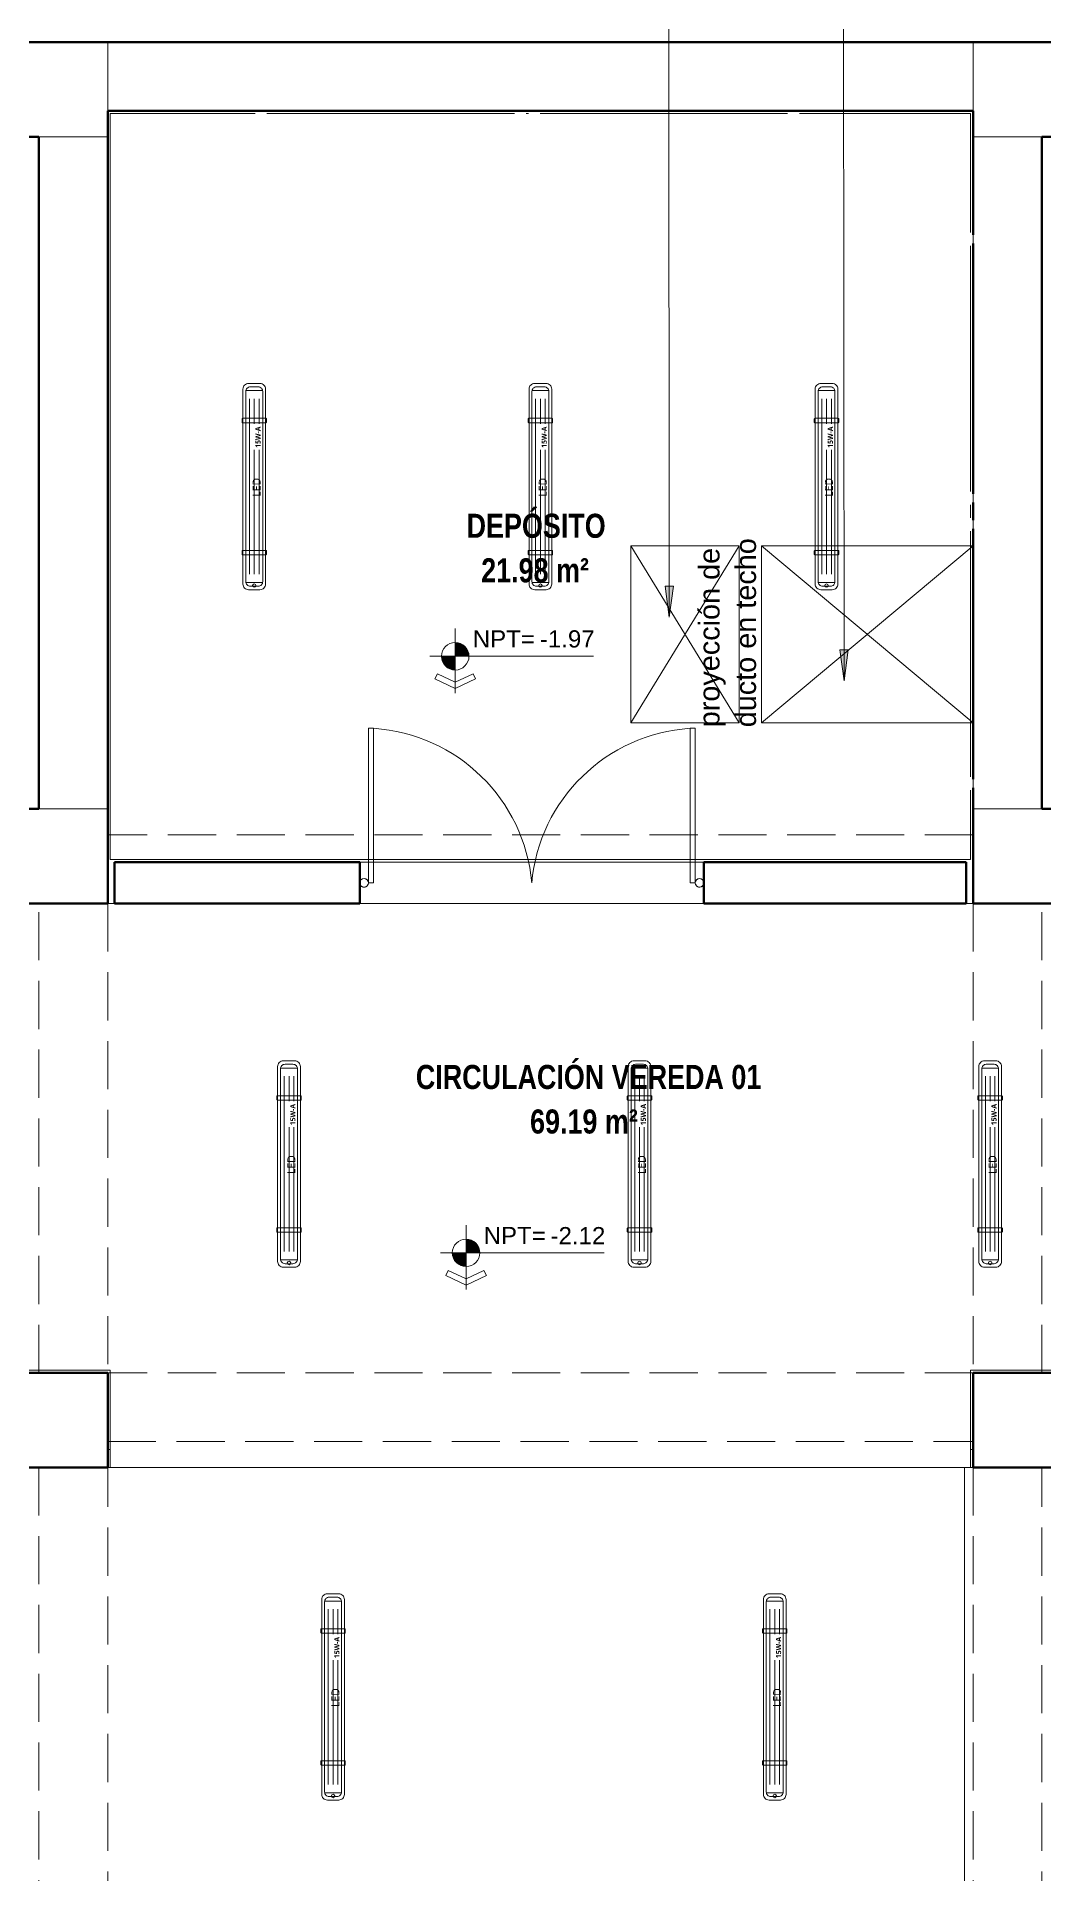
# Model space of a CAD drawing. Header units: metres. Extents: x -4 to 54.5, y -3.3 to 43.7.
# Drawn here: x 20.08 to 25.93, y 27.32 to 38.01 of the extents above; entities that cross this region are included whole.
import ezdxf

# ---------------------------------------------------------------- set-up
doc = ezdxf.new("R2010")
doc.units = ezdxf.units.M
doc.linetypes.add('Derribado', pattern=[0.4, 0.28, -0.12])
doc.layers.get('0').update_dxf_attribs({"color": 8})
for name, color, linetype, lineweight in [('A-AREA', 8, 'Continuous', 9), ('A-AREA-IDEN', 8, 'Continuous', 9), ('A-DETL', 8, 'Continuous', 9), ('A-DETL-THIN', 8, 'Continuous', 9), ('A-DOOR', 8, 'Continuous', 9), ('A-FLOR', 8, 'Continuous', 18), ('A-SIGN', 8, 'Continuous', 9), ('A-WALL', 8, 'Continuous', 9), ('G-ANNO-DIMS', 8, 'Continuous', 9), ('G-ANNO-TEXT', 8, 'Continuous', 9), ('I-WALL', 8, 'Continuous', 9), ('S-COLS', 8, 'Continuous', 9)]:
    doc.layers.add(name, color=color, linetype=linetype, lineweight=lineweight)
doc.layers.add('IE-LUM-L-01-15', color=5, linetype='Continuous', lineweight=18, true_color=0x126b94)
doc.styles.add('Arial', font='arial.ttf', dxfattribs={"height": 0.12})
doc.styles.add('Arial_5', font='arial.ttf', dxfattribs={"height": 0.1})
doc.styles.add('Arial_B_3', font='arialbd.ttf', dxfattribs={"width": 0.8, "height": 0.14})
doc.styles.add('EI_LUM_BOLD', font='OpenSans-Semibold.ttf')
doc.styles.add('EI_LUM_REGULAR', font='OpenSans-Regular.ttf')

# ---------------------------------------------------------------- blocks, each defined once
blk = doc.blocks.new('ARQ-P011PuertaEnmalladaTrenzada02Hojas - 2_0Mx2_425m-4748548-NIV_A_S01_SÓTANO 1')
at = {"layer": 'A-DOOR', "lineweight": 18}
for p, q in [((-0.95, 0), (-0.95, 0.899)), ((-0.92, 0.899), (-0.95, 0.899)), ((-0.92, 0), (-0.92, 0.899)), ((0.92, 0), (0.92, 0.899)), ((0.92, 0.899), (0.95, 0.899)), ((0.95, 0), (0.95, 0.899)), ((-0.95, 0), (-0.92, 0)), ((0.95, 0), (0.92, 0))]:
    blk.add_line(p, q, dxfattribs=at)
for centre, radius, start, end in [((-0.985, -0.088), 0.989, 5.1137, 86.2134), ((0.985, -0.088), 0.989, 93.7866, 174.8863), ((-0.975, 0), 0.025, 360, 180), ((-0.975, 0), 0.025, 145.3367, 180), ((-0.975, 0), 0.025, 180, 360), ((-0.975, 0), 0.025, 180, 214.6633), ((-0.975, 0), 0.025, 109.3015, 142.4111), ((-0.975, 0), 0.025, 75, 105), ((-0.975, 0), 0.025, 37.5889, 70.6985), ((-0.975, 0), 0.025, 0, 34.6633), ((-0.975, 0), 0.025, 325.3367, 0), ((0.975, 0), 0.025, 360, 180), ((0.975, 0), 0.025, 145.3367, 180), ((0.975, 0), 0.025, 109.3015, 142.4111), ((0.975, 0), 0.025, 75, 105), ((0.975, 0), 0.025, 37.5889, 70.6985), ((0.975, 0), 0.025, 360, 34.6633), ((-0.975, 0), 0.025, 217.5889, 250.6985), ((-0.975, 0), 0.025, 255, 285), ((-0.975, 0), 0.025, 289.3015, 322.4111), ((0.975, 0), 0.025, 180, 360), ((0.975, 0), 0.025, 180, 214.6633), ((0.975, 0), 0.025, 217.5889, 250.6985), ((0.975, 0), 0.025, 255, 288.5049), ((0.975, 0), 0.025, 289.3015, 322.4111), ((0.975, 0), 0.025, 325.3367, 360)]:
    blk.add_arc(centre, radius, start, end, dxfattribs=at)
blk = doc.blocks.new('ARQ-Ductos - DuctoPrOyeccion2D-5540718-NIV_A_S01_SÓTANO 1')
at = {"layer": 'A-SIGN'}
for p, q in [((0, 1.23), (1.03, 1.23)), ((0, 0), (0, 1.23)), ((0, 1.23), (1.03, 1.23)), ((0, 0), (0, 1.23)), ((0, 1.23), (1.03, 0)), ((1.03, 1.23), (0, 0)), ((1.03, 1.23), (1.03, 0)), ((1.03, 1.23), (1.03, 0)), ((1.03, 0), (0, 0)), ((1.03, 0), (0, 0))]:
    blk.add_line(p, q, dxfattribs=at)
blk = doc.blocks.new('ARQ-Ductos - DuctoPrOyeccion2D-5746071-NIV_A_S01_SÓTANO 1')
at = {"layer": 'A-SIGN'}
for p, q in [((0, 0.63), (1.03, 0.63)), ((0, 0), (0, 0.63)), ((0, 0.63), (1.03, 0.63)), ((0, 0), (0, 0.63)), ((0, 0.63), (1.03, 0)), ((1.03, 0.63), (0, 0)), ((1.03, 0.63), (1.03, 0)), ((1.03, 0.63), (1.03, 0)), ((1.03, 0), (0, 0)), ((1.03, 0), (0, 0))]:
    blk.add_line(p, q, dxfattribs=at)
blk = doc.blocks.new('Cotas de elevación - CotaEleVacíoNNpt-3697023-NIV_A_S01_SÓTANO 1')
at = {"layer": 'G-ANNO-DIMS'}
h = blk.add_hatch(color=256, dxfattribs=at)
edge = h.paths.add_edge_path()
edge.add_line((-0.0008, 0.00214), (0, 0.00214))
edge.add_line((0, 0.00214), (0, 0.00134))
edge.add_arc((0, 0.00214), 0.0008, 180, 270, ccw=False)
h = blk.add_hatch(color=256, dxfattribs=at)
edge = h.paths.add_edge_path()
edge.add_arc((0, 0.00214), 0.0008, 0, 90, ccw=False)
edge.add_line((0.0008, 0.00214), (0, 0.00214))
edge.add_line((0, 0.00214), (0, 0.00294))
h = blk.add_hatch(color=256, dxfattribs=at)
edge = h.paths.add_edge_path()
edge.add_arc((0, 0.00214), 0.0008, 0, 90, ccw=False)
edge.add_line((0.0008, 0.00214), (0, 0.00214))
edge.add_line((0, 0.00214), (0, 0.00294))
for p, q in [((0, 0.00214), (0, 0.00375)), ((0, 0.00214), (-0.00148, 0.00214)), ((-0.0008, 0.00214), (0, 0.00214)), ((0, 0.00214), (-0.0008, 0.00214)), ((-0.0008, 0.00214), (0, 0.00214)), ((0, 0.00294), (0, 0.00214)), ((0, 0.00214), (0, 0.00294)), ((0, 0.00214), (0, 0.00294)), ((0, 0.00294), (0, 0.00214)), ((0, 0.00214), (0.0008, 0.00214)), ((0, 0.00134), (0, 0.00214)), ((0, 0.00214), (0.0008, 0.00214)), ((0, 0.00214), (0.00803, 0.00214)), ((0, 0.00214), (0, 0)), ((-0.00118, 0.00082), (-0.00104, 0.00112)), ((0, 0.00063), (-0.00104, 0.00112)), ((0, 0.00063), (0.00104, 0.00112)), ((0.00118, 0.00082), (0.00104, 0.00112)), ((0, 0.00027), (-0.00118, 0.00082)), ((0, 0.00027), (0.00118, 0.00082))]:
    blk.add_line(p, q, dxfattribs=at)
for start, end in [(360, 180), (90, 180), (90, 180), (180, 360), (180, 270), (360, 90), (360, 90)]:
    blk.add_arc((0, 0.00214), 0.0008, start, end, dxfattribs=at)
blk = doc.blocks.new('EST-ColumnaRectangularConcretoEst - C155x55cm-V9-NIV_A_S01_SÓTANO 1')
at = {"layer": 'S-COLS', "lineweight": 50}
for p, q in [((0.275, 0.275), (-0.275, 0.275)), ((-0.275, 0.275), (-0.275, -0.275)), ((0.275, -0.275), (0.275, 0.275)), ((-0.275, -0.275), (0.275, -0.275))]:
    blk.add_line(p, q, dxfattribs=at)
blk = doc.blocks.new('EST-ColumnaRectangularConcretoEst - C155x55cm-V14-NIV_A_S01_SÓTANO 1')
at = {"layer": 'S-COLS', "lineweight": 50}
for p, q in [((0.275, 0.275), (-0.275, 0.275)), ((-0.275, 0.275), (-0.275, -0.275)), ((0.275, -0.275), (0.275, 0.275)), ((-0.275, -0.275), (0.275, -0.275))]:
    blk.add_line(p, q, dxfattribs=at)
blk = doc.blocks.new('EI_LUM_L_01_15')
at = {"color": 0, "lineweight": 9}
for p, q in [((-5.58, 0.5), (-5.58, -0.5)), ((-5.1, 0.28), (5.1, 0.28)), ((-5.1, 0), (2.14, 0)), ((3.65, 0), (5.1, 0)), ((5.58, 0.5), (5.58, -0.5)), ((-5.1, -0.28), (2.14, -0.28)), ((3.65, -0.28), (5.1, -0.28))]:
    blk.add_line(p, q, dxfattribs=at)
at = {"color": 0, "lineweight": 13}
blk.add_lwpolyline([(-5.67, -0.66), (5.67, -0.66, 0.414214), (6, -0.33), (6, 0.33, 0.414214), (5.67, 0.66), (-5.67, 0.66, 0.414214), (-6, 0.33), (-6, -0.33, 0.414214)], format="xyb", close=True, dxfattribs=at)
at = {"color": 0, "lineweight": 9}
for points in [[(-5.53, -0.49), (5.53, -0.49, 0.414214), (5.8, -0.23), (5.8, 0.23, 0.414214), (5.53, 0.49), (-5.53, 0.49, 0.414214), (-5.8, 0.23), (-5.8, -0.23, 0.414214)], [(-3.93, -0.71), (-3.75, -0.71, 0.414214), (-3.71, -0.67), (-3.71, 0.67, 0.414214), (-3.75, 0.71), (-3.93, 0.71, 0.414214), (-3.97, 0.67), (-3.97, -0.67, 0.414214)], [(3.75, -0.71), (3.93, -0.71, 0.414214), (3.97, -0.67), (3.97, 0.67, 0.414214), (3.93, 0.71), (3.75, 0.71, 0.414214), (3.71, 0.67), (3.71, -0.67, 0.414214)]]:
    blk.add_lwpolyline(points, format="xyb", close=True, dxfattribs=at)
blk.add_circle((-5.76, 0), 0.099, dxfattribs=at)
for s, height, style, p in [('LED', 0.465, 'EI_LUM_REGULAR', (-0.59, -0.37)), ('15W-A', 0.299, 'EI_LUM_BOLD', (2.25, -0.37))]:
    blk.add_text(s, height=height, dxfattribs=dict(at, style=style)).set_placement(p)
at = {"style": 'EI_LUM_REGULAR', "flags": 1}
for tag in ['ALTURA_M', 'AMBIENTE', 'TIPO', 'ID', 'IP', 'GIRO_REFERENCIA', 'DESCRIPCION', 'POTENCIA_W', 'FLUJO_NOMINAL_LM', 'FLUJO_CALCULO_LM', 'MONTAJE', 'PAGINA_PDF', 'NUMERO_LOCAL', 'ESTADO', 'NPT_M', 'FUENTE_XY']:
    blk.add_attdef(tag, (0, 0), '', height=2.5, dxfattribs=at)

msp = doc.modelspace()

# ---------------------------------------------------------------- hatches: boundary and pattern name
at = {"layer": 'G-ANNO-TEXT'}
for points in [[(23.754, 34.631), (23.778, 34.811), (23.73, 34.811)], [(24.77, 34.261), (24.794, 34.441), (24.746, 34.441)]]:
    msp.add_hatch(color=256, dxfattribs=at).paths.add_polyline_path(points)

# ---------------------------------------------------------------- linework, layer by layer
at = {"layer": 'A-AREA'}
for p, q in [((20.49, 29.79), (20.505, 29.79)), ((25.505, 29.79), (25.52, 29.79)), ((25.47, 29.685), (25.47, 24.245))]:
    msp.add_line(p, q, dxfattribs=at)
at = {"layer": 'A-DETL', "linetype": 'Derribado', "lineweight": 18}
for p, q in [((25.52, 37.975), (20.49, 37.975)), ((20.49, 37.975), (20.49, 37.575)), ((25.52, 37.575), (25.52, 37.975)), ((20.49, 37.575), (25.52, 37.575)), ((20.49, 37.425), (20.09, 37.425)), ((20.09, 37.425), (20.09, 33.515)), ((20.49, 33.515), (20.49, 37.425)), ((25.52, 37.425), (25.52, 33.515)), ((25.92, 37.425), (25.52, 37.425)), ((25.92, 33.515), (25.92, 37.425)), ((20.09, 33.515), (20.49, 33.515)), ((25.52, 33.515), (25.92, 33.515)), ((25.52, 33.365), (20.49, 33.365)), ((20.49, 33.365), (20.49, 32.965)), ((25.52, 32.965), (25.52, 33.365)), ((20.09, 30.235), (20.09, 32.965)), ((20.09, 32.965), (20.49, 32.965)), ((20.49, 32.965), (25.52, 32.965)), ((20.49, 32.965), (20.49, 30.235)), ((25.92, 32.965), (25.52, 32.965)), ((25.52, 32.965), (25.52, 30.235)), ((25.92, 30.235), (25.92, 32.965)), ((20.49, 30.235), (20.09, 30.235)), ((25.52, 30.235), (20.49, 30.235)), ((20.49, 30.235), (20.49, 29.835)), ((25.52, 29.835), (25.52, 30.235)), ((25.52, 30.235), (25.92, 30.235)), ((20.49, 29.835), (25.52, 29.835)), ((20.49, 29.685), (20.09, 29.685)), ((20.09, 29.685), (20.09, 24.655)), ((20.49, 24.655), (20.49, 29.685)), ((25.52, 29.685), (25.52, 24.655)), ((25.92, 29.685), (25.52, 29.685)), ((25.92, 24.655), (25.92, 29.685))]:
    msp.add_line(p, q, dxfattribs=at)
at = {"layer": 'A-DETL-THIN'}
for p, q in [((25.052, 35.045), (25.52, 35.045)), ((25.052, 34.015), (25.502, 34.015))]:
    msp.add_line(p, q, dxfattribs=at)
at = {"layer": 'A-FLOR', "lineweight": 9}
for p, q in [((20.505, 37.56), (20.505, 33.22)), ((21.348, 37.56), (20.505, 37.56)), ((22.854, 37.56), (21.416, 37.56)), ((22.936, 37.56), (22.922, 37.56)), ((24.442, 37.56), (23.004, 37.56)), ((25.505, 37.56), (24.51, 37.56)), ((25.505, 36.868), (25.505, 37.56)), ((25.505, 35.362), (25.505, 36.79)), ((25.505, 35.208), (25.505, 35.284)), ((25.505, 33.702), (25.505, 35.13)), ((25.505, 33.22), (25.505, 33.624)), ((20.505, 33.22), (25.505, 33.22)), ((20.53, 32.965), (20.49, 32.965)), ((25.52, 32.965), (25.48, 32.965)), ((19.925, 30.25), (20.505, 30.25)), ((20.505, 30.25), (20.505, 29.685)), ((25.505, 29.685), (25.505, 30.25)), ((25.505, 30.25), (26.085, 30.25)), ((20.49, 29.685), (25.52, 29.685))]:
    msp.add_line(p, q, dxfattribs=at)
at = {"layer": 'A-WALL', "lineweight": 50}
for p, q in [((25.52, 37.975), (20.49, 37.975)), ((20.49, 37.575), (25.52, 37.575)), ((20.09, 37.425), (20.09, 33.515)), ((20.49, 33.515), (20.49, 37.425)), ((25.52, 37.425), (25.52, 36.854)), ((25.92, 33.515), (25.92, 37.425)), ((25.52, 36.804), (25.52, 35.348)), ((25.52, 35.298), (25.52, 35.194)), ((25.52, 35.144), (25.52, 33.688)), ((25.52, 33.638), (25.52, 33.515))]:
    msp.add_line(p, q, dxfattribs=at)
at = {"layer": 'A-WALL', "lineweight": 5}
for p, q in [((20.49, 37.975), (20.49, 37.575)), ((25.52, 37.575), (25.52, 37.975)), ((20.49, 37.425), (20.09, 37.425)), ((25.92, 37.425), (25.52, 37.425)), ((20.09, 33.515), (20.49, 33.515)), ((25.52, 33.515), (25.92, 33.515))]:
    msp.add_line(p, q, dxfattribs=at)
at = {"layer": 'G-ANNO-TEXT'}
for p, q in [((24.77, 34.261), (24.764, 39.996)), ((23.754, 34.631), (23.751, 39.195)), ((23.778, 34.811), (23.73, 34.811)), ((23.73, 34.811), (23.754, 34.631)), ((23.754, 34.631), (23.778, 34.811)), ((24.794, 34.441), (24.746, 34.441)), ((24.746, 34.441), (24.77, 34.261)), ((24.77, 34.261), (24.794, 34.441))]:
    msp.add_line(p, q, dxfattribs=at)
at = {"layer": 'I-WALL', "lineweight": 50}
for p, q in [((21.955, 33.205), (20.53, 33.205)), ((20.53, 33.205), (20.53, 32.965)), ((21.955, 32.965), (21.955, 33.205)), ((25.48, 33.205), (23.955, 33.205)), ((23.955, 33.205), (23.955, 32.965)), ((25.48, 32.965), (25.48, 33.205)), ((20.53, 32.965), (21.955, 32.965)), ((23.955, 32.965), (25.48, 32.965))]:
    msp.add_line(p, q, dxfattribs=at)
at = {"layer": 'I-WALL'}
for p, q in [((21.955, 33.205), (23.955, 33.205)), ((23.955, 32.965), (21.955, 32.965))]:
    msp.add_line(p, q, dxfattribs=at)
at = {"layer": 'S-COLS', "lineweight": 50}
for p, q in [((20.49, 37.975), (19.94, 37.975)), ((26.07, 37.975), (25.52, 37.975)), ((20.49, 37.425), (20.49, 37.575)), ((25.52, 37.575), (25.52, 37.425)), ((19.94, 37.425), (20.09, 37.425)), ((25.92, 37.425), (26.07, 37.425)), ((20.09, 33.515), (19.94, 33.515)), ((20.49, 32.965), (20.49, 33.515)), ((25.52, 33.515), (25.52, 32.965)), ((26.07, 33.515), (25.92, 33.515)), ((19.94, 32.965), (20.49, 32.965)), ((25.52, 32.965), (26.07, 32.965))]:
    msp.add_line(p, q, dxfattribs=at)
at = {"layer": 'S-COLS', "lineweight": 5}
for p, q in [((20.49, 37.575), (20.49, 37.975)), ((25.52, 37.975), (25.52, 37.575)), ((20.09, 37.425), (20.49, 37.425)), ((25.52, 37.425), (25.92, 37.425)), ((20.49, 33.515), (20.09, 33.515)), ((25.92, 33.515), (25.52, 33.515))]:
    msp.add_line(p, q, dxfattribs=at)

# ---------------------------------------------------------------- block references
at = {"layer": 'A-DOOR', "lineweight": 18}
msp.add_blockref('ARQ-P011PuertaEnmalladaTrenzada02Hojas - 2_0Mx2_425m-4748548-NIV_A_S01_SÓTANO 1', (22.955, 33.085), dxfattribs=at)
at = {"layer": 'A-SIGN', "rotation": 89.99999999999991}
for name, p in [('ARQ-Ductos - DuctoPrOyeccion2D-5746071-NIV_A_S01_SÓTANO 1', (24.16, 34.015)), ('ARQ-Ductos - DuctoPrOyeccion2D-5540718-NIV_A_S01_SÓTANO 1', (25.52, 34.015))]:
    msp.add_blockref(name, p, dxfattribs=at)
at = {"layer": 'G-ANNO-DIMS', "xscale": 99.99999999999991, "yscale": 99.99999999999991, "zscale": 99.99999999999991}
for p in [(22.51, 34.189), (22.573, 30.719)]:
    msp.add_blockref('Cotas de elevación - CotaEleVacíoNNpt-3697023-NIV_A_S01_SÓTANO 1', p, dxfattribs=at)
at = {"layer": 'IE-LUM-L-01-15', "xscale": 0.1, "yscale": 0.1, "zscale": 0.1, "rotation": 90}
for p in [(21.342, 35.39), (23.005, 35.39), (24.668, 35.39), (21.544, 31.45), (25.619, 31.45), (21.8, 28.35), (24.367, 28.35)]:
    msp.add_blockref('EI_LUM_L_01_15', p, dxfattribs=at)
at = {"layer": 'S-COLS', "lineweight": 5}
for name, p in [('EST-ColumnaRectangularConcretoEst - C155x55cm-V14-NIV_A_S01_SÓTANO 1', (20.215, 29.96)), ('EST-ColumnaRectangularConcretoEst - C155x55cm-V9-NIV_A_S01_SÓTANO 1', (25.795, 29.96))]:
    msp.add_blockref(name, p, dxfattribs=at)

# ---------------------------------------------------------------- texts
at = {"layer": 'A-AREA-IDEN', "char_height": 0.14, "attachment_point": 1, "style": 'Arial_B_3'}
for s, insert, width in [('DEPÓSITO', (22.576, 35.232), 0.9492), ('21.98 m²', (22.661, 34.973), 0.74397), ('CIRCULACIÓN VEREDA 01', (22.281, 32.026), 2.35375), ('69.19 m²', (22.945, 31.767), 0.74397)]:
    msp.add_mtext(s, dxfattribs=dict(at, insert=insert, width=width))
at = {"layer": 'G-ANNO-TEXT', "char_height": 0.12, "attachment_point": 1, "rotation": 90, "style": 'Arial'}
for s, insert, width in [('ducto en techo', (24.138, 33.99), 1.44304), ('proyección de ', (23.926, 33.99), 1.427)]:
    msp.add_mtext(s, dxfattribs=dict(at, insert=insert, width=width))

# ---------------------------------------------------------------- next in the draw order: texts
at = {"layer": 'G-ANNO-DIMS', "char_height": 0.1, "width": 0.41688, "attachment_point": 1, "style": 'Arial_5', "bg_fill": 3, "box_fill_scale": 1.25, "bg_fill_color": 9, "bg_fill_true_color": 13158600, "bg_fill_transparency": 0}
for insert in [(22.612, 34.554), (22.675, 31.084)]:
    msp.add_mtext('NPT=', dxfattribs=dict(at, insert=insert))

# ---------------------------------------------------------------- next in the draw order: texts
at = {"layer": 'G-ANNO-DIMS', "char_height": 0.1, "width": 0.38076, "attachment_point": 1, "line_spacing_factor": 0.941778, "style": 'Arial_5', "bg_fill": 3, "box_fill_scale": 1.25, "bg_fill_color": 9, "bg_fill_true_color": 13158600, "bg_fill_transparency": 0}
for s, insert in [('-1.97', (23.002, 34.554)), ('-2.12', (23.064, 31.083))]:
    msp.add_mtext(s, dxfattribs=dict(at, insert=insert))

# ---------------------------------------------------------------- next in the draw order: block references
at = {"layer": 'IE-LUM-L-01-15', "xscale": 0.1, "yscale": 0.1, "zscale": 0.1, "rotation": 90}
msp.add_blockref('EI_LUM_L_01_15', (23.581, 31.45), dxfattribs=at)

doc.saveas('drawing.dxf')
